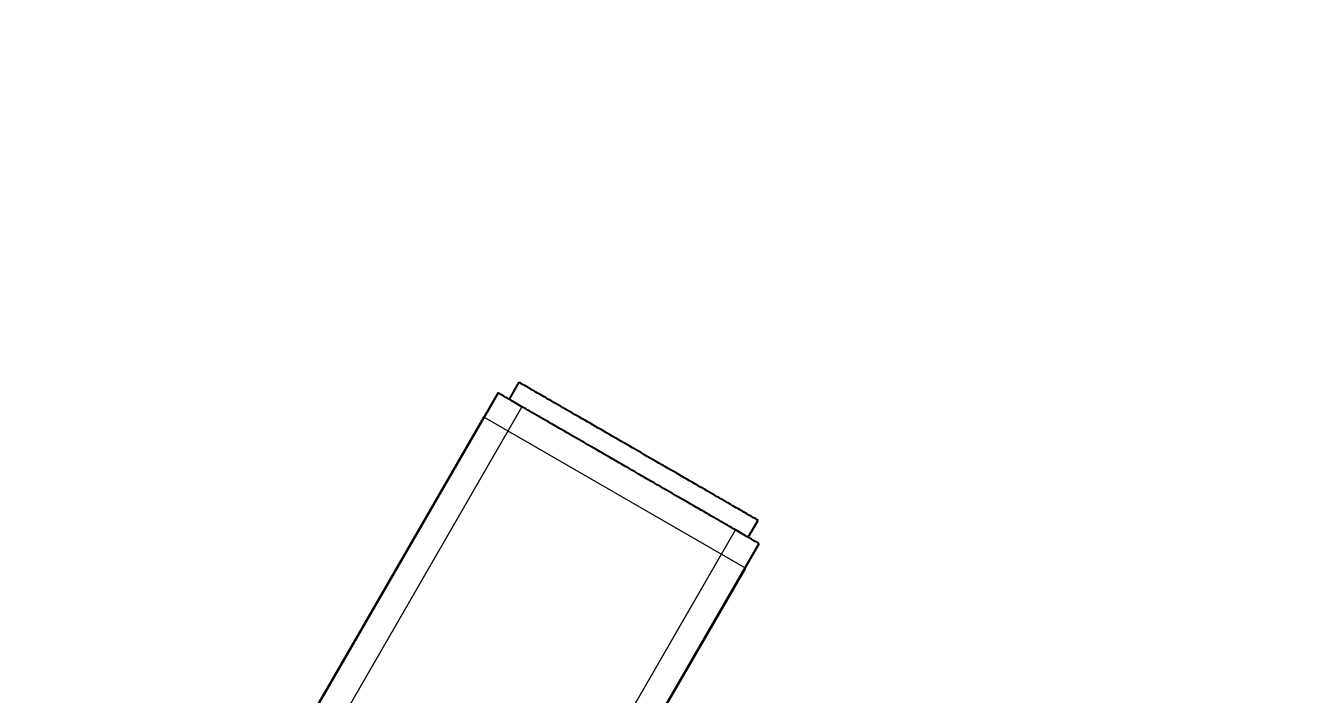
# Model space of a CAD drawing. Header units: millimetres. Extents: x 1293 to 41893, y 1011 to 26911.
# Drawn here: x 11861.3 to 12059.8, y 7877.1 to 7980.5 of the extents above; entities that cross this region are included whole.
import ezdxf

# ---------------------------------------------------------------- set-up
doc = ezdxf.new("R2010")
doc.units = ezdxf.units.MM
doc.header["$LTSCALE"] = 50
doc.linetypes.add('HIDDEN', pattern=[1.905, 1.27, -0.635])
doc.layers.add('CAPA_1', color=7, linetype='Continuous')
doc.layers.add('MAQUINAS', color=11, linetype='Continuous')
doc.styles.add('SLDTEXTSTYLE0', font='TXT', dxfattribs={"width": 0.75})
doc.dimstyles.new('SLDDIMSTYLE0', dxfattribs={"dimtxt": 100, "dimasz": 100, "dimexe": 0, "dimexo": 0.0625, "dimgap": 25, "dimtad": 2, "dimdec": 0, "dimlfac": 1.5, "dimrnd": 1e-09, "dimzin": 12, "dimdsep": 46, "dimtxsty": 'SLDTEXTSTYLE0', "dimsah": 1, "dimcen": 0.09, "dimadec": 0, "dimazin": 3, "dimtfac": 1, "dimtdec": 0, "dimtofl": 0, "dimtmove": 0, "dimatfit": 3, "dimfxl": 1, "dimfrac": 2, "dimtolj": 1, "dimtzin": 12, "dimarcsym": 0})

# ---------------------------------------------------------------- blocks, each defined once
blk = doc.blocks.new('_D_15')
at = {"layer": 'CAPA_1', "transparency": 16777216}
for p, q in [((6530.12, 8742.38), (6530.12, 9415.65)), ((16745.16, 6492), (16745.16, 9415.65)), ((6530.12, 9365.65), (16745.16, 9365.65))]:
    blk.add_line(p, q, dxfattribs=at)
for points in [[(6530.12, 9365.65), (6630.12, 9350.26), (6630.12, 9381.03)], [(16745.16, 9365.65), (16645.16, 9381.03), (16645.16, 9350.26)]]:
    blk.add_solid(points, dxfattribs=at)
at = {"layer": 'CAPA_1', "transparency": 16777216, "insert": (11452.92, 9494.55), "char_height": 100, "attachment_point": 1, "style": 'SLDTEXTSTYLE0'}
blk.add_mtext('15323', dxfattribs=at)

msp = doc.modelspace()

# ---------------------------------------------------------------- linework, layer by layer
at = {"layer": 'MAQUINAS', "linetype": 'Continuous', "lineweight": 25}
for p, q in [((11937.5629945, 7925.3394163), (11936.0449212, 7922.7100361)), ((11934.3561716, 7923.6850361), (11857.689505, 7790.8944742)), ((11932.1462037, 7919.9572594), (11857.6462037, 7790.9194742)), ((11932.1462037, 7919.9572594), (11932.189505, 7919.9322594)), ((11972.9953384, 7901.3767028), (11974.5134117, 7904.0060829)), ((11898.0174213, 7767.6111409), (11974.6840879, 7900.4017028)), ((11898.0607225, 7767.5861409), (11972.5607225, 7896.623926)), ((11972.5174213, 7896.648926), (11972.5607225, 7896.623926))]:
    msp.add_line(p, q, dxfattribs=at)
at = {"layer": 'MAQUINAS', "linetype": 'HIDDEN', "lineweight": 18}
for p, q in [((11938.0223458, 7921.5683694), (11861.3556792, 7788.7778075)), ((11932.189505, 7919.9322594), (11972.5174213, 7896.648926)), ((11894.351247, 7769.7278075), (11971.0179137, 7902.5183694))]:
    msp.add_line(p, q, dxfattribs=at)
at = {"layer": 'MAQUINAS', "linetype": 'Continuous', "lineweight": 25}
for points in [[(11956.0382031, 7914.6727496), (11954.8290099, 7915.3708776), (11952.4106235, 7916.7671336), (11948.9225151, 7918.780994), (11945.7075972, 7920.6371277), (11942.890659, 7922.2634877), (11940.5753137, 7923.6002529), (11938.8678574, 7924.5860533), (11937.7692727, 7925.2203215), (11937.6317539, 7925.299718), (11937.5629945, 7925.3394163)], [(11974.6840879, 7900.4017028), (11974.6090435, 7900.4450297), (11974.4589546, 7900.5316836), (11973.2599524, 7901.2239278), (11971.3964239, 7902.2998365), (11968.8694416, 7903.7587904), (11965.7950176, 7905.5338099), (11962.2862361, 7907.5596059), (11958.4792928, 7909.7575456), (11954.5201298, 7912.0433694), (11950.5609667, 7914.3291933), (11946.7540234, 7916.527133), (11943.2452419, 7918.552929), (11940.1708179, 7920.3279485), (11937.6438357, 7921.7869024), (11935.7803072, 7922.8628111), (11934.5813049, 7923.5550553), (11934.4312161, 7923.6417092), (11934.3561716, 7923.6850361)], [(11974.5134117, 7904.0060829), (11974.4446523, 7904.0457812), (11974.3071335, 7904.1251777), (11973.2085488, 7904.7594459), (11971.5010925, 7905.7452463), (11969.1857472, 7907.0820114), (11966.368809, 7908.7083715), (11963.1538911, 7910.5645052), (11959.6657827, 7912.5783655), (11957.2473963, 7913.9746216), (11956.0382031, 7914.6727496)]]:
    msp.add_open_spline(points, degree=3, dxfattribs=at)

# ---------------------------------------------------------------- dimensions: what is measured, and where the dimension line sits
at = {"layer": 'CAPA_1'}
dim = msp.add_linear_dim(base=(16745.1618891, 9365.6463094), p1=(6530.1246702, 8678.8772747), p2=(16745.1618891, 6428.5014528), dimstyle='SLDDIMSTYLE0', dxfattribs=at)
dim.commit()
dim.dimension.update_dxf_attribs({"geometry": '_D_15', "text_midpoint": (11637.6432797, 9365.6463094), "dimtype": 160})

doc.saveas('drawing.dxf')
